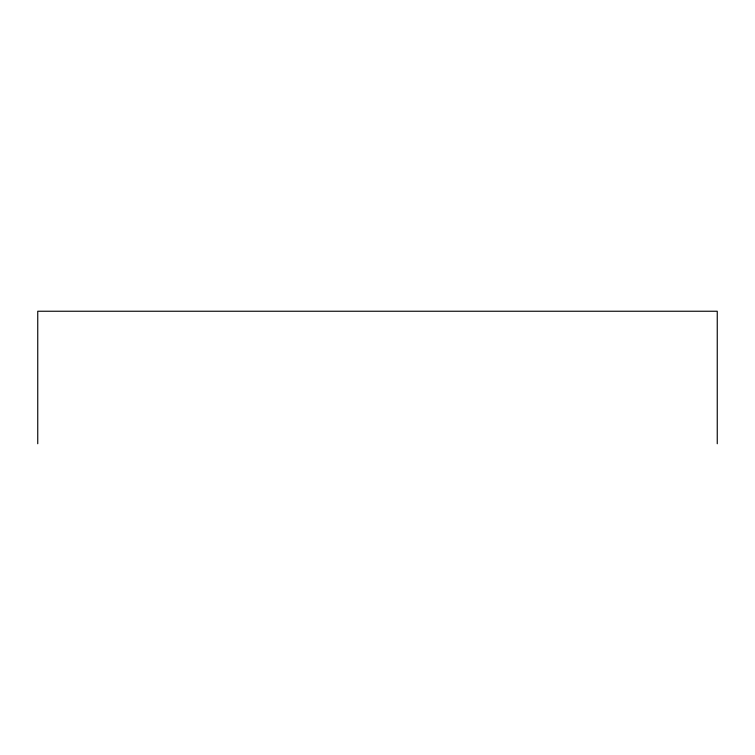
<?xml version="1.0" encoding="UTF-8"?>
<svg xmlns="http://www.w3.org/2000/svg" width="755" height="755" viewBox="0 0 755 755"><rect width="100%" height="100%" fill="white"/><g stroke="black" fill="none" stroke-linecap="round" stroke-linejoin="round"><path stroke-width="1.13" d="M717.25 443.761L717.25 311.239L37.75 311.239L37.75 443.761"/></g></svg>
